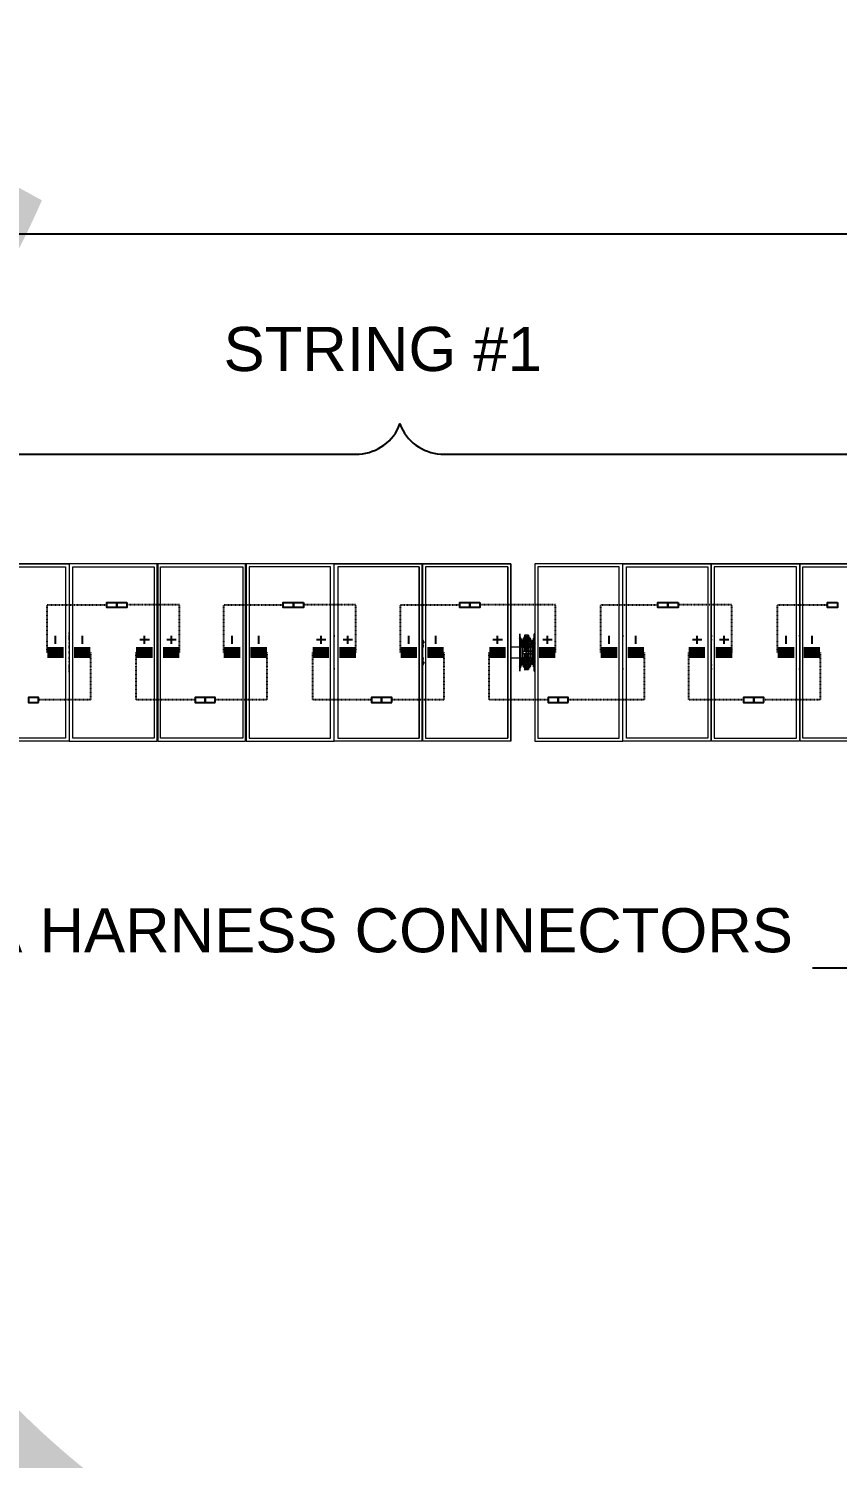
# Model space of a CAD drawing. Header units: feet. Extents: x -327 to 55127, y -2634 to 4121.
# Drawn here: x 5962 to 6328, y 2224 to 2872 of the extents above; entities that cross this region are included whole.
import ezdxf
from ezdxf import colors
from ezdxf.entities.mleader import LeaderData, LeaderLine
from ezdxf.enums import TextEntityAlignment as Align
from ezdxf.math import Vec2, Vec3

# ---------------------------------------------------------------- set-up
doc = ezdxf.new("R2018")
doc.units = ezdxf.units.FT
doc.header["$MEASUREMENT"] = 0
doc.linetypes.add('HIDDEN', pattern=[0.375, 0.25, -0.125])
for name, color, linetype in [('E-HARN-COMP', 8, 'Continuous'), ('E-TRNK-CABL-NEG', 6, 'HIDDEN'), ('E-TRUNK-CABLE-POS', 6, 'HIDDEN'), ('G-ANNO-TEXT', 1, 'Continuous'), ('Polarity-Text', 7, 'Continuous')]:
    doc.layers.add(name, color=color, linetype=linetype)
doc.styles.add('NEI-A', font='arial.ttf')
doc.styles.get("Standard").update_dxf_attribs({"font": 'arial.ttf'})

# ---------------------------------------------------------------- blocks, each defined once
blk = doc.blocks.new('DETAIL_TITLE')
at = {"style": 'NEI-A', "flags": 8}
blk.add_attdef('#', text='', height=0.2, dxfattribs=at).set_placement((0.5922, -0.5109), align=Align.MIDDLE_CENTER)
at = {"lineweight": 30, "flags": 104}
blk.add_attdef('DETAIL_TITLE', text='', height=0.2, dxfattribs=at).set_placement((0.9099, -0.5251), align=Align.BOTTOM_LEFT)
at = {"style": 'NEI-A'}
for tag, p in [('SCALE:', (0.9386, -0.7379)), ('1"_=_', (1.5474, -0.7379))]:
    blk.add_attdef(tag, text='', height=0.1, dxfattribs=at).set_placement(p, align=Align.BOTTOM_LEFT)
blk = doc.blocks.new('A$Ccdbb2b2c')
at = {"lineweight": 5}
for points in [[(2.2199, 0.4133), (4.0732, 0.4133)], [(4.1298, 0), (4.1298, 0.4133), (5.9848, 0.4133)], [(4.1365, 0.0067), (4.1365, 0.4067)], [(4.3365, 0), (4.3365, 0.4133)], [(4.3432, 0.0067), (4.3432, 0.4067)], [(3.4549, 0.2517), (3.4565, 0.2517)], [(3.4549, 0.25), (3.4565, 0.25)], [(3.4549, 0.235), (3.4565, 0.2467), (3.4565, 0.2433)], [(3.6615, 0.2517), (3.6632, 0.2517)], [(3.6615, 0.25), (3.6632, 0.25)], [(3.6615, 0.2467), (3.6615, 0.2433)], [(3.6632, 0.2467), (3.6615, 0.235)], [(3.8682, 0.2517), (3.8698, 0.2517)], [(3.8682, 0.25), (3.8698, 0.25)], [(3.8682, 0.235), (3.8682, 0.2467), (3.8682, 0.2433)], [(4.0748, 0.24), (4.0732, 0.24), (4.0748, 0.24), (4.0748, 0.2433), (4.0748, 0.25), (4.0732, 0.25)], [(4.0732, 0.2433), (4.0748, 0.2433), (4.0732, 0.2433)], [(4.0732, 0.2433), (4.0748, 0.2433), (4.0732, 0.2433)], [(4.0732, 0.19), (4.0732, 0.2233), (4.0732, 0.19), (4.0748, 0.19), (4.0748, 0.1917), (4.0748, 0.1883), (4.0782, 0.1883), (4.0782, 0.185), (4.0782, 0.1883), (4.0748, 0.1883), (4.0748, 0.19), (4.0748, 0.1917), (4.0748, 0.1933), (4.0748, 0.22), (4.0732, 0.22), (4.0748, 0.22), (4.0748, 0.2217), (4.0748, 0.2233), (4.0748, 0.2217), (4.0748, 0.2233), (4.0732, 0.2233), (4.0732, 0.225), (4.0732, 0.2233), (4.0748, 0.2233), (4.0765, 0.2233), (4.0782, 0.2233), (4.0782, 0.2217), (4.0782, 0.22), (4.0765, 0.22), (4.0748, 0.22), (4.0748, 0.2217), (4.0765, 0.2217), (4.0782, 0.2217), (4.0765, 0.2217), (4.0782, 0.2217), (4.0765, 0.2217), (4.0782, 0.2217), (4.0765, 0.2217), (4.0782, 0.2217), (4.0765, 0.2217), (4.0765, 0.2233), (4.0782, 0.2217), (4.0782, 0.22), (4.0765, 0.2183), (4.0765, 0.22), (4.0748, 0.22), (4.0748, 0.2217), (4.0748, 0.2233), (4.0748, 0.225), (4.0732, 0.225), (4.0732, 0.2267), (4.0732, 0.225), (4.0748, 0.225), (4.0748, 0.2283), (4.0782, 0.2283), (4.0782, 0.225), (4.0748, 0.225), (4.0748, 0.2283), (4.0782, 0.2283), (4.0798, 0.23), (4.0782, 0.2317), (4.0765, 0.235), (4.0765, 0.2383), (4.0748, 0.24), (4.0732, 0.2383), (4.0782, 0.2283), (4.0798, 0.2283), (4.0798, 0.225), (4.0782, 0.225), (4.0782, 0.2217)], [(4.0798, 0.2217), (4.0782, 0.2217), (4.0782, 0.2233), (4.0765, 0.2233), (4.0748, 0.2233), (4.0748, 0.225), (4.0782, 0.225), (4.0782, 0.2283), (4.0732, 0.2383), (4.0748, 0.2383), (4.0748, 0.24), (4.0798, 0.23), (4.0782, 0.2283), (4.0798, 0.23), (4.0748, 0.24), (4.0732, 0.24), (4.0748, 0.2383)], [(4.0765, 0.2367), (4.0765, 0.24), (4.0748, 0.24), (4.0748, 0.2383), (4.0732, 0.2383), (4.0782, 0.2283), (4.0748, 0.2283), (4.0748, 0.225), (4.0748, 0.2233), (4.0732, 0.2233), (4.0732, 0.19), (4.0748, 0.19), (4.0732, 0.19), (4.0732, 0.1867), (4.0732, 0.1883), (4.0748, 0.1883), (4.0748, 0.185), (4.0782, 0.185), (4.0798, 0.1833), (4.0798, 0.185), (4.0798, 0.1883), (4.0782, 0.1883), (4.0798, 0.1883), (4.0798, 0.225), (4.0798, 0.1883), (4.0782, 0.1883)], [(4.0748, 0.2433), (4.0748, 0.2433)], [(4.0748, 0.24), (4.0748, 0.24)], [(4.0748, 0.24), (4.0748, 0.24)], [(4.0765, 0.2383), (4.0765, 0.2367), (4.0765, 0.2383), (4.0782, 0.2383)], [(4.0782, 0.2317), (4.0832, 0.2283), (4.0765, 0.235), (4.0832, 0.2317)], [(4.0898, 0.245), (4.0915, 0.245), (4.0898, 0.245), (4.0915, 0.245), (4.0915, 0.2417), (4.0882, 0.2417), (4.0882, 0.2217), (4.0865, 0.2217), (4.0882, 0.2217), (4.0865, 0.2217), (4.0882, 0.2217), (4.0865, 0.2217), (4.0882, 0.2217), (4.0798, 0.2217), (4.0848, 0.2217), (4.0848, 0.1917), (4.0798, 0.1917), (4.0882, 0.1917), (4.0882, 0.1717), (4.0915, 0.1717), (4.0915, 0.1917), (4.0915, 0.2217), (4.0932, 0.2217), (4.0932, 0.2417), (4.0948, 0.2417), (4.0948, 0.2217)], [(4.0848, 0.2417), (4.0865, 0.2417), (4.0865, 0.2333), (4.0848, 0.2333), (4.0848, 0.24), (4.0832, 0.235), (4.0832, 0.225), (4.0848, 0.225), (4.0865, 0.2233), (4.0848, 0.225), (4.0865, 0.2233), (4.0865, 0.225)], [(4.0832, 0.235), (4.0832, 0.225)], [(4.0848, 0.235), (4.0848, 0.235)], [(4.0882, 0.2433), (4.0882, 0.235), (4.0882, 0.2433), (4.0882, 0.245), (4.0882, 0.2467), (4.0882, 0.245), (4.0898, 0.245), (4.0882, 0.2467), (4.0898, 0.2467), (4.0882, 0.2467), (4.0882, 0.245), (4.0882, 0.2417), (4.0865, 0.2417)], [(4.0948, 0.24), (4.0932, 0.24), (4.0915, 0.24), (4.0915, 0.2217), (4.0882, 0.2217), (4.0882, 0.1917), (4.0915, 0.1917), (4.0915, 0.2217), (4.0915, 0.2417), (4.0932, 0.2417), (4.0932, 0.245), (4.0948, 0.245), (4.0965, 0.245), (4.0965, 0.2467), (4.0965, 0.245), (4.0948, 0.245), (4.0932, 0.245), (4.0932, 0.2433), (4.0915, 0.2433), (4.0915, 0.24)], [(4.0882, 0.2467), (4.0882, 0.2467)], [(4.0882, 0.245), (4.0882, 0.245)], [(4.0882, 0.245), (4.0882, 0.2433), (4.0898, 0.2433), (4.0915, 0.2433), (4.0898, 0.2433), (4.0915, 0.2433)], [(4.0898, 0.235), (4.0882, 0.235), (4.0882, 0.2133), (4.0882, 0.2117), (4.0882, 0.2367), (4.0898, 0.2367)], [(4.0898, 0.2467), (4.0948, 0.2467), (4.0965, 0.2467)], [(4.0915, 0.245), (4.0898, 0.245), (4.0915, 0.245), (4.0915, 0.2433), (4.0932, 0.2433), (4.0948, 0.2433), (4.0948, 0.2417)], [(4.0982, 0.2467), (4.0965, 0.2467), (4.0948, 0.245), (4.0932, 0.245)], [(4.0948, 0.245), (4.0948, 0.2467)], [(4.0948, 0.2433), (4.0965, 0.2433)], [(4.0948, 0.2433), (4.0965, 0.2433)], [(4.0948, 0.2433), (4.0965, 0.2433)], [(4.0948, 0.2117), (4.0965, 0.2117), (4.0965, 0.2367), (4.0948, 0.2367)], [(4.0965, 0.2467), (4.0965, 0.2467)], [(4.0965, 0.2433), (4.0965, 0.245)], [(4.0965, 0.235), (4.0965, 0.2433)], [(4.0965, 0.2433), (4.0965, 0.235)], [(4.0998, 0.2267), (4.0998, 0.225), (4.1015, 0.225), (4.1015, 0.235), (4.0998, 0.24), (4.0998, 0.2333), (4.0965, 0.2333), (4.0965, 0.2417), (4.0998, 0.2417)], [(4.0965, 0.2417), (4.0982, 0.2417)], [(4.0965, 0.21), (4.0982, 0.21), (4.0965, 0.21), (4.0982, 0.21), (4.0965, 0.21), (4.0982, 0.21), (4.0965, 0.21), (4.0965, 0.2117), (4.0965, 0.2133), (4.0965, 0.235), (4.0982, 0.235)], [(4.0982, 0.24), (4.0982, 0.24)], [(4.0998, 0.235), (4.0998, 0.235)], [(4.1015, 0.235), (4.1015, 0.225), (4.1032, 0.225), (4.1032, 0.2217), (4.1048, 0.2233), (4.1048, 0.2217), (4.1032, 0.2217), (4.1032, 0.22), (4.1048, 0.22), (4.1065, 0.22), (4.1065, 0.2217), (4.1048, 0.2217), (4.1065, 0.2217), (4.1048, 0.2217), (4.1065, 0.2217), (4.1048, 0.2217), (4.1065, 0.2217), (4.1048, 0.2217), (4.1065, 0.2217), (4.1065, 0.2233), (4.1048, 0.2233), (4.1032, 0.2233), (4.1032, 0.2217), (4.1032, 0.22), (4.1032, 0.1933)], [(4.1082, 0.1733), (4.1098, 0.1733), (4.1082, 0.1733), (4.1082, 0.1717), (4.1065, 0.1717), (4.1082, 0.17), (4.1082, 0.1633), (4.1082, 0.25), (4.1082, 0.2433), (4.1065, 0.2417), (4.1082, 0.2417), (4.1082, 0.24), (4.1098, 0.24), (4.1082, 0.2383), (4.1065, 0.24), (4.1032, 0.23), (4.1032, 0.2283), (4.1048, 0.2283), (4.1032, 0.2283), (4.1032, 0.225), (4.1065, 0.225), (4.1082, 0.2283), (4.1082, 0.225), (4.1065, 0.225), (4.1065, 0.2233), (4.1082, 0.2233), (4.1082, 0.19), (4.1065, 0.19)], [(4.1082, 0.2317), (4.1082, 0.23), (4.1082, 0.2283), (4.1048, 0.2283), (4.1082, 0.2383)], [(4.1082, 0.24), (4.1082, 0.24)], [(4.3315, 0.23), (4.3365, 0.2383)], [(4.3348, 0.2517), (4.3365, 0.2517)], [(4.3348, 0.25), (4.3365, 0.25)], [(4.3348, 0.235), (4.3365, 0.2467), (4.3365, 0.2433)], [(4.5415, 0.2517), (4.5431, 0.2517)], [(4.5415, 0.25), (4.5431, 0.25)], [(4.5415, 0.235), (4.5415, 0.2467), (4.5415, 0.2433)], [(4.7465, 0.2517), (4.7481, 0.2517)], [(4.7465, 0.25), (4.7481, 0.25)], [(4.7465, 0.235), (4.7481, 0.2467), (4.7481, 0.2433)], [(4.9531, 0.2517), (4.9548, 0.2517)], [(4.9531, 0.25), (4.9548, 0.25)], [(4.9531, 0.235), (4.9548, 0.2467), (4.9548, 0.2433)], [(5.1598, 0.2517), (5.1615, 0.2517)], [(5.1598, 0.25), (5.1615, 0.25)], [(5.1598, 0.235), (5.1598, 0.2467), (5.1598, 0.2433)], [(3.4549, 0.2283), (3.4565, 0.2283)], [(3.4565, 0.2217), (3.4549, 0.2217)], [(3.4549, 0.22), (3.4565, 0.22)], [(3.4549, 0.2183), (3.4565, 0.2183)], [(3.4565, 0.2167), (3.4549, 0.2167)], [(3.4549, 0.2083), (3.4565, 0.2083)], [(3.4565, 0.205), (3.4549, 0.205)], [(3.6615, 0.2283), (3.6632, 0.2283)], [(3.6632, 0.2217), (3.6615, 0.2217)], [(3.6615, 0.22), (3.6632, 0.22)], [(3.6615, 0.2183), (3.6632, 0.2183)], [(3.6632, 0.2167), (3.6615, 0.2167)], [(3.6615, 0.2083), (3.6632, 0.2083)], [(3.6632, 0.205), (3.6615, 0.205)], [(3.8682, 0.2283), (3.8698, 0.2283)], [(3.8682, 0.2217), (3.8698, 0.2217)], [(3.8682, 0.22), (3.8698, 0.22)], [(3.8682, 0.2183), (3.8698, 0.2183)], [(3.8682, 0.2167), (3.8698, 0.2167)], [(3.8682, 0.2083), (3.8698, 0.2083)], [(3.8682, 0.205), (3.8698, 0.205)], [(4.0715, 0.2283), (4.0715, 0.2283)], [(4.0782, 0.2283), (4.0782, 0.225), (4.0732, 0.225), (4.0732, 0.2283), (4.0732, 0.23), (4.0732, 0.2317)], [(4.0732, 0.23), (4.0732, 0.23)], [(4.0748, 0.2283), (4.0732, 0.2283)], [(4.0782, 0.185), (4.0798, 0.185), (4.0798, 0.1883), (4.0782, 0.1883), (4.0798, 0.1883), (4.0798, 0.225), (4.0782, 0.225), (4.0782, 0.2217), (4.0765, 0.2217), (4.0782, 0.2217), (4.0765, 0.2217), (4.0782, 0.2217), (4.0782, 0.22), (4.0782, 0.1933), (4.0782, 0.1917), (4.0765, 0.19), (4.0765, 0.1917), (4.0748, 0.1917), (4.0748, 0.1933), (4.0765, 0.1933), (4.0765, 0.195), (4.0782, 0.1933), (4.0782, 0.22), (4.0765, 0.22), (4.0748, 0.22), (4.0732, 0.22), (4.0748, 0.22), (4.0748, 0.1933), (4.0732, 0.1933), (4.0748, 0.1933), (4.0748, 0.1917), (4.0748, 0.19), (4.0765, 0.19), (4.0782, 0.19), (4.0782, 0.1917), (4.0782, 0.1933), (4.0782, 0.1917), (4.0798, 0.1917)], [(4.0732, 0.2233), (4.0732, 0.225)], [(4.0732, 0.21), (4.0748, 0.21)], [(4.0732, 0.2083), (4.0748, 0.2083)], [(4.0732, 0.205), (4.0748, 0.205)], [(4.0732, 0.2033), (4.0748, 0.2033)], [(4.0782, 0.225), (4.0798, 0.225), (4.0782, 0.225), (4.0782, 0.2217), (4.0765, 0.2217), (4.0782, 0.2217), (4.0782, 0.22), (4.0782, 0.1933), (4.0765, 0.195), (4.0765, 0.1933), (4.0748, 0.1933), (4.0748, 0.1917), (4.0765, 0.1917), (4.0782, 0.1917), (4.0782, 0.1883), (4.0782, 0.1917), (4.0782, 0.1933), (4.0765, 0.1933)], [(4.0748, 0.2233), (4.0748, 0.2233)], [(4.0748, 0.2233), (4.0748, 0.2233)], [(4.0748, 0.22), (4.0765, 0.22), (4.0782, 0.22), (4.0782, 0.2217), (4.0782, 0.2233), (4.0765, 0.2233), (4.0748, 0.2233), (4.0748, 0.2217), (4.0748, 0.2233)], [(4.0748, 0.2233), (4.0748, 0.2233)], [(4.0748, 0.2217), (4.0748, 0.2217)], [(4.0765, 0.22), (4.0748, 0.22), (4.0748, 0.2217), (4.0765, 0.2217)], [(4.0748, 0.2217), (4.0765, 0.2217)], [(4.0748, 0.2217), (4.0748, 0.22)], [(4.0748, 0.2217), (4.0748, 0.2217)], [(4.0748, 0.2217), (4.0748, 0.2217)], [(4.0748, 0.22), (4.0748, 0.22)], [(4.0748, 0.22), (4.0748, 0.22)], [(4.0748, 0.22), (4.0748, 0.1933)], [(4.0748, 0.22), (4.0748, 0.22)], [(4.0765, 0.2233), (4.0765, 0.2233)], [(4.0765, 0.2233), (4.0765, 0.2233)], [(4.0782, 0.2217), (4.0765, 0.2233), (4.0765, 0.2217)], [(4.0765, 0.2233), (4.0765, 0.2233)], [(4.0765, 0.2233), (4.0765, 0.2233)], [(4.0765, 0.2217), (4.0782, 0.2217)], [(4.0765, 0.2217), (4.0782, 0.2217)], [(4.0765, 0.2217), (4.0782, 0.2217)], [(4.0765, 0.2217), (4.0782, 0.2217)], [(4.0765, 0.2217), (4.0782, 0.2217)], [(4.0765, 0.22), (4.0765, 0.22)], [(4.0765, 0.22), (4.0765, 0.2183), (4.0782, 0.22)], [(4.0765, 0.22), (4.0765, 0.22)], [(4.0765, 0.22), (4.0765, 0.22)], [(4.0782, 0.225), (4.0782, 0.225)], [(4.0782, 0.2233), (4.0782, 0.2233)], [(4.0782, 0.2233), (4.0782, 0.2233)], [(4.0782, 0.2233), (4.0782, 0.2233)], [(4.0782, 0.2217), (4.0782, 0.2217)], [(4.0782, 0.2217), (4.0782, 0.2217)], [(4.0782, 0.2217), (4.0782, 0.2217)], [(4.0782, 0.22), (4.0782, 0.22)], [(4.0782, 0.22), (4.0782, 0.22)], [(4.0782, 0.22), (4.0782, 0.22)], [(4.0798, 0.23), (4.0798, 0.2283)], [(4.0798, 0.225), (4.0798, 0.225)], [(4.0882, 0.22), (4.0798, 0.22)], [(4.0882, 0.2117), (4.0882, 0.21), (4.0898, 0.21), (4.0882, 0.21), (4.0898, 0.21), (4.0882, 0.21), (4.0882, 0.2133), (4.0882, 0.21), (4.0798, 0.21)], [(4.0798, 0.205), (4.0798, 0.2083)], [(4.0798, 0.2033), (4.0882, 0.2033), (4.0882, 0.2), (4.0882, 0.2033), (4.0898, 0.2033), (4.0882, 0.2033), (4.0898, 0.2033), (4.0882, 0.2033), (4.0898, 0.2033), (4.0882, 0.2033), (4.0882, 0.2017)], [(4.0848, 0.2317), (4.0848, 0.2333)], [(4.0865, 0.2183), (4.0848, 0.22)], [(4.0865, 0.23), (4.0865, 0.2333), (4.0882, 0.2333)], [(4.0882, 0.2283), (4.0865, 0.2283)], [(4.0865, 0.2233), (4.0882, 0.2233)], [(4.0882, 0.21), (4.0898, 0.21)], [(4.0882, 0.2033), (4.0898, 0.2033)], [(4.0898, 0.1783), (4.0882, 0.1783), (4.0882, 0.2), (4.0882, 0.2017), (4.0882, 0.1767), (4.0898, 0.1767)], [(4.1015, 0.21), (4.0948, 0.21)], [(4.0948, 0.2033), (4.1015, 0.2033)], [(4.0948, 0.1767), (4.0965, 0.1767), (4.0965, 0.2017), (4.0948, 0.2017)], [(4.0965, 0.2333), (4.0982, 0.2333), (4.0982, 0.23)], [(4.0982, 0.2283), (4.0965, 0.2283)], [(4.0965, 0.2233), (4.0982, 0.2233)], [(4.1015, 0.22), (4.0965, 0.22)], [(4.0982, 0.2033), (4.0965, 0.2033), (4.0982, 0.2033), (4.0965, 0.2033), (4.0982, 0.2033), (4.0965, 0.2033), (4.0965, 0.2), (4.0965, 0.2017), (4.0965, 0.2033), (4.0965, 0.2), (4.0965, 0.1783), (4.0982, 0.1783)], [(4.0982, 0.225), (4.0982, 0.2233), (4.0998, 0.225), (4.0982, 0.2233), (4.0998, 0.225)], [(4.0998, 0.22), (4.0982, 0.2183)], [(4.0998, 0.2333), (4.0998, 0.2317)], [(4.1032, 0.23), (4.1015, 0.2283), (4.1032, 0.2283)], [(4.1015, 0.2283), (4.1015, 0.225), (4.1032, 0.225), (4.1015, 0.225), (4.1015, 0.1883), (4.1015, 0.1783)], [(4.1015, 0.225), (4.1015, 0.225)], [(4.1032, 0.2083), (4.1015, 0.2083), (4.1015, 0.205)], [(4.1032, 0.225), (4.1032, 0.225)], [(4.1032, 0.22), (4.1048, 0.2183), (4.1048, 0.22), (4.1065, 0.22), (4.1065, 0.2217), (4.1048, 0.2217), (4.1065, 0.2217), (4.1065, 0.2233)], [(4.1032, 0.2233), (4.1032, 0.2233)], [(4.1032, 0.2217), (4.1032, 0.2217)], [(4.1032, 0.22), (4.1032, 0.22)], [(4.1048, 0.2233), (4.1048, 0.2233)], [(4.1048, 0.22), (4.1048, 0.22)], [(4.1065, 0.2233), (4.1065, 0.2233)], [(4.1065, 0.2217), (4.1065, 0.2217)], [(4.1065, 0.22), (4.1065, 0.22)], [(4.1065, 0.1933), (4.1065, 0.22)], [(4.1082, 0.225), (4.1082, 0.2233)], [(4.1298, 0.22), (4.1082, 0.22)], [(4.1082, 0.21), (4.1098, 0.21)], [(4.1082, 0.2083), (4.1098, 0.2083)], [(4.1082, 0.205), (4.1098, 0.205)], [(4.1082, 0.2033), (4.1098, 0.2033)], [(4.1098, 0.23), (4.1098, 0.23)], [(4.1098, 0.2283), (4.1098, 0.2283)], [(4.3332, 0.2283), (4.3365, 0.2333)], [(4.3382, 0.2233), (4.3365, 0.2233), (4.3365, 0.225), (4.3332, 0.225)], [(4.3332, 0.1917), (4.3348, 0.1917), (4.3348, 0.19), (4.3332, 0.1917), (4.3348, 0.1917), (4.3348, 0.19), (4.3332, 0.1917), (4.3348, 0.19), (4.3348, 0.1917), (4.3365, 0.1917), (4.3365, 0.1933), (4.3348, 0.1933), (4.3365, 0.1933), (4.3348, 0.1933), (4.3365, 0.1933), (4.3365, 0.22), (4.3365, 0.1933), (4.3365, 0.22), (4.3348, 0.22), (4.3365, 0.22), (4.3348, 0.22), (4.3332, 0.22), (4.3348, 0.22), (4.3348, 0.2183), (4.3332, 0.22), (4.3348, 0.22), (4.3365, 0.22), (4.3365, 0.2217), (4.3348, 0.2217), (4.3365, 0.2217), (4.3348, 0.2217), (4.3365, 0.2217), (4.3348, 0.2217), (4.3365, 0.2217), (4.3348, 0.2217), (4.3365, 0.2217), (4.3348, 0.2217), (4.3365, 0.2217), (4.3365, 0.22), (4.3348, 0.22), (4.3348, 0.2183), (4.3332, 0.22), (4.3348, 0.2183), (4.3348, 0.22), (4.3365, 0.22), (4.3365, 0.2217), (4.3348, 0.2217), (4.3348, 0.2233), (4.3332, 0.2217), (4.3348, 0.2233), (4.3348, 0.2217), (4.3332, 0.2217), (4.3348, 0.2233), (4.3348, 0.2217), (4.3332, 0.2217)], [(4.3348, 0.1917), (4.3365, 0.1917), (4.3348, 0.1917), (4.3365, 0.1917), (4.3348, 0.1917), (4.3365, 0.1917), (4.3348, 0.1917), (4.3365, 0.1917), (4.3348, 0.1917), (4.3365, 0.1917), (4.3348, 0.1917), (4.3348, 0.2217), (4.3365, 0.2217), (4.3348, 0.2217), (4.3365, 0.2217), (4.3348, 0.2217), (4.3365, 0.2217), (4.3348, 0.2217), (4.3365, 0.2217), (4.3348, 0.2217), (4.3365, 0.2217), (4.3348, 0.2217), (4.3365, 0.2217), (4.3348, 0.2217), (4.3365, 0.2217), (4.3348, 0.2217), (4.3365, 0.2217), (4.3348, 0.2217), (4.3365, 0.2217), (4.3348, 0.2217), (4.3365, 0.2217), (4.3365, 0.2233), (4.3348, 0.2233), (4.3332, 0.2233)], [(4.3332, 0.22), (4.3348, 0.22), (4.3365, 0.22)], [(4.3348, 0.2233), (4.3348, 0.2233)], [(4.3365, 0.2217), (4.3348, 0.2217)], [(4.3348, 0.22), (4.3348, 0.22)], [(4.3348, 0.2183), (4.3365, 0.2183)], [(4.3365, 0.2167), (4.3348, 0.2167)], [(4.3348, 0.2083), (4.3365, 0.2083)], [(4.3365, 0.205), (4.3348, 0.205)], [(4.3365, 0.2233), (4.3365, 0.2233)], [(4.3365, 0.22), (4.3365, 0.22)], [(4.5415, 0.2283), (4.5431, 0.2283)], [(4.5415, 0.2217), (4.5431, 0.2217)], [(4.5415, 0.22), (4.5431, 0.22)], [(4.5415, 0.2183), (4.5431, 0.2183)], [(4.5415, 0.2167), (4.5431, 0.2167)], [(4.5415, 0.2083), (4.5431, 0.2083)], [(4.5415, 0.205), (4.5431, 0.205)], [(4.7465, 0.2283), (4.7481, 0.2283)], [(4.7481, 0.2217), (4.7465, 0.2217)], [(4.7465, 0.22), (4.7481, 0.22)], [(4.7465, 0.2183), (4.7481, 0.2183)], [(4.7481, 0.2167), (4.7465, 0.2167)], [(4.7465, 0.2083), (4.7481, 0.2083)], [(4.7481, 0.205), (4.7465, 0.205)], [(4.9531, 0.2283), (4.9548, 0.2283)], [(4.9548, 0.2217), (4.9531, 0.2217)], [(4.9531, 0.22), (4.9548, 0.22)], [(4.9531, 0.2183), (4.9548, 0.2183)], [(4.9548, 0.2167), (4.9531, 0.2167)], [(4.9531, 0.2083), (4.9548, 0.2083)], [(4.9548, 0.205), (4.9531, 0.205)], [(5.1598, 0.2283), (5.1615, 0.2283)], [(5.1598, 0.2217), (5.1615, 0.2217)], [(5.1598, 0.22), (5.1615, 0.22)], [(5.1598, 0.2183), (5.1615, 0.2183)], [(5.1598, 0.2167), (5.1615, 0.2167)], [(5.1598, 0.2083), (5.1615, 0.2083)], [(5.1598, 0.205), (5.1615, 0.205)], [(3.4549, 0.195), (3.4565, 0.195)], [(3.4565, 0.1933), (3.4549, 0.1933)], [(3.4549, 0.1917), (3.4565, 0.1917)], [(3.4565, 0.185), (3.4549, 0.185)], [(3.4565, 0.17), (3.4565, 0.1667), (3.4549, 0.1783)], [(3.6615, 0.195), (3.6632, 0.195)], [(3.6632, 0.1933), (3.6615, 0.1933)], [(3.6615, 0.1917), (3.6632, 0.1917)], [(3.6632, 0.185), (3.6615, 0.185)], [(3.6615, 0.1783), (3.6632, 0.1667)], [(3.6615, 0.17), (3.6615, 0.1667)], [(3.8682, 0.195), (3.8698, 0.195)], [(3.8682, 0.1933), (3.8698, 0.1933)], [(3.8682, 0.1917), (3.8698, 0.1917)], [(3.8682, 0.185), (3.8698, 0.185)], [(3.8682, 0.17), (3.8682, 0.1667), (3.8682, 0.1783)], [(4.0715, 0.185), (4.0715, 0.185)], [(4.0732, 0.1933), (4.0748, 0.1933)], [(4.0732, 0.1933), (4.0748, 0.1933)], [(4.0782, 0.1917), (4.0782, 0.19), (4.0765, 0.19), (4.0748, 0.19), (4.0765, 0.19), (4.0782, 0.19), (4.0782, 0.1917), (4.0765, 0.1917), (4.0782, 0.1917), (4.0782, 0.19), (4.0782, 0.1883), (4.0798, 0.1883), (4.0798, 0.185), (4.0782, 0.185), (4.0765, 0.1817), (4.0732, 0.175), (4.0748, 0.175), (4.0748, 0.1733), (4.0798, 0.1833), (4.0782, 0.185), (4.0732, 0.175), (4.0748, 0.175), (4.0748, 0.1733), (4.0798, 0.1833), (4.0798, 0.185), (4.0782, 0.185), (4.0782, 0.1883), (4.0748, 0.1883), (4.0748, 0.185), (4.0732, 0.185), (4.0732, 0.1883), (4.0732, 0.19), (4.0732, 0.1883), (4.0748, 0.1883), (4.0748, 0.185), (4.0782, 0.185), (4.0732, 0.175), (4.0748, 0.175), (4.0748, 0.1733), (4.0798, 0.1833), (4.0782, 0.185), (4.0748, 0.185), (4.0732, 0.185), (4.0732, 0.1833)], [(4.0748, 0.19), (4.0748, 0.1883), (4.0732, 0.1883)], [(4.0748, 0.1833), (4.0732, 0.1833), (4.0732, 0.185), (4.0732, 0.1833), (4.0732, 0.1817)], [(4.0732, 0.1833), (4.0732, 0.1833)], [(4.0732, 0.1733), (4.0748, 0.1733), (4.0765, 0.1733), (4.0765, 0.1767), (4.0832, 0.1817)], [(4.0748, 0.175), (4.0732, 0.1733), (4.0748, 0.1733), (4.0748, 0.17), (4.0748, 0.1633), (4.0732, 0.1633)], [(4.0732, 0.17), (4.0748, 0.17), (4.0732, 0.17)], [(4.0732, 0.17), (4.0748, 0.17), (4.0732, 0.17)], [(4.0782, 0.1933), (4.0765, 0.1933), (4.0748, 0.1933), (4.0765, 0.1933), (4.0748, 0.1933), (4.0748, 0.1917), (4.0748, 0.19), (4.0748, 0.1917)], [(4.0748, 0.1933), (4.0748, 0.1933)], [(4.0748, 0.1933), (4.0748, 0.1933)], [(4.0748, 0.1933), (4.0748, 0.1933)], [(4.0748, 0.1917), (4.0748, 0.1917)], [(4.0748, 0.1917), (4.0748, 0.1917)], [(4.0748, 0.1917), (4.0748, 0.1917)], [(4.0748, 0.19), (4.0748, 0.19)], [(4.0748, 0.19), (4.0748, 0.19)], [(4.0748, 0.19), (4.0748, 0.19)], [(4.0748, 0.1733), (4.0748, 0.1733)], [(4.0748, 0.1733), (4.0748, 0.1733)], [(4.0748, 0.1733), (4.0748, 0.1733)], [(4.0748, 0.17), (4.0748, 0.17)], [(4.0748, 0.17), (4.0748, 0.17)], [(4.0765, 0.1933), (4.0765, 0.1933)], [(4.0765, 0.1933), (4.0765, 0.1933)], [(4.0765, 0.1933), (4.0765, 0.1933)], [(4.0765, 0.1933), (4.0765, 0.1933)], [(4.0765, 0.19), (4.0765, 0.19)], [(4.0765, 0.19), (4.0765, 0.19)], [(4.0765, 0.19), (4.0765, 0.19)], [(4.0782, 0.1817), (4.0832, 0.185), (4.0765, 0.1783)], [(4.0782, 0.175), (4.0765, 0.175), (4.0765, 0.1767), (4.0765, 0.175)], [(4.0782, 0.1933), (4.0782, 0.1933)], [(4.0782, 0.1933), (4.0782, 0.1933)], [(4.0782, 0.1933), (4.0782, 0.1933)], [(4.0782, 0.1917), (4.0782, 0.1917)], [(4.0782, 0.1917), (4.0782, 0.1917)], [(4.0782, 0.1917), (4.0782, 0.1917)], [(4.0782, 0.19), (4.0782, 0.19)], [(4.0782, 0.19), (4.0782, 0.19)], [(4.0782, 0.19), (4.0782, 0.19)], [(4.0782, 0.1883), (4.0782, 0.1883)], [(4.0782, 0.1883), (4.0782, 0.1883)], [(4.0798, 0.1933), (4.0882, 0.1933)], [(4.0798, 0.1883), (4.0798, 0.1883)], [(4.0798, 0.1883), (4.0798, 0.1883)], [(4.0832, 0.1783), (4.0848, 0.1733), (4.0848, 0.18)], [(4.0848, 0.1933), (4.0865, 0.195)], [(4.0865, 0.1883), (4.0865, 0.19), (4.0848, 0.1883), (4.0865, 0.19), (4.0848, 0.1883)], [(4.0848, 0.1817), (4.0848, 0.18), (4.0865, 0.18), (4.0865, 0.1833)], [(4.0882, 0.18), (4.0865, 0.18), (4.0865, 0.1717), (4.0848, 0.1717)], [(4.0848, 0.1783), (4.0848, 0.1783)], [(4.0865, 0.1917), (4.0882, 0.1917)], [(4.0865, 0.1917), (4.0882, 0.1917)], [(4.0865, 0.1917), (4.0882, 0.1917)], [(4.0865, 0.1917), (4.0882, 0.1917)], [(4.0882, 0.19), (4.0865, 0.19)], [(4.0865, 0.185), (4.0882, 0.185)], [(4.0882, 0.17), (4.0882, 0.1783), (4.0882, 0.17), (4.0882, 0.1683), (4.0882, 0.17), (4.0882, 0.1717), (4.0865, 0.1717)], [(4.0882, 0.1683), (4.0882, 0.17), (4.0898, 0.17), (4.0915, 0.17), (4.0898, 0.17), (4.0915, 0.17), (4.0932, 0.17), (4.0915, 0.17), (4.0932, 0.17), (4.0948, 0.17), (4.0932, 0.17)], [(4.0965, 0.1667), (4.0948, 0.1667), (4.0882, 0.1667), (4.0898, 0.1667), (4.0882, 0.1667), (4.0898, 0.1683), (4.0915, 0.1683), (4.0898, 0.1683), (4.0882, 0.1683), (4.0882, 0.1667), (4.0882, 0.1683), (4.0882, 0.1667)], [(4.0882, 0.1683), (4.0882, 0.1683)], [(4.0932, 0.1717), (4.0948, 0.1717), (4.0948, 0.1917)], [(4.0982, 0.1667), (4.0965, 0.1667), (4.0948, 0.1683), (4.0965, 0.1683), (4.0948, 0.1683), (4.0932, 0.1683), (4.0948, 0.1683), (4.0965, 0.1683), (4.0965, 0.1667), (4.0965, 0.1683), (4.0965, 0.17), (4.0982, 0.17)], [(4.0948, 0.17), (4.0965, 0.17), (4.0948, 0.17), (4.0965, 0.17), (4.0965, 0.1783), (4.0965, 0.17)], [(4.0948, 0.1667), (4.0948, 0.1683)], [(4.0965, 0.1933), (4.1015, 0.1933)], [(4.0982, 0.19), (4.0965, 0.19)], [(4.0965, 0.185), (4.0982, 0.185)], [(4.0982, 0.1833), (4.0982, 0.18), (4.0965, 0.18), (4.0965, 0.1717), (4.0998, 0.1717)], [(4.0998, 0.1817), (4.0998, 0.18), (4.0965, 0.18)], [(4.0965, 0.1717), (4.0982, 0.1717)], [(4.0982, 0.195), (4.0998, 0.1933)], [(4.0998, 0.1883), (4.0982, 0.19), (4.0998, 0.1883), (4.0982, 0.19), (4.0982, 0.1883)], [(4.0982, 0.1733), (4.0982, 0.1733)], [(4.0998, 0.18), (4.0998, 0.1733), (4.1015, 0.1783), (4.1015, 0.1883), (4.0998, 0.1883), (4.0998, 0.1867)], [(4.0998, 0.1783), (4.0998, 0.1783)], [(4.1098, 0.1733), (4.1082, 0.175), (4.1065, 0.1733), (4.1032, 0.1833), (4.1032, 0.185), (4.1048, 0.185), (4.1032, 0.185), (4.1015, 0.185), (4.1015, 0.1883), (4.1032, 0.1883), (4.1015, 0.1883), (4.1032, 0.1883), (4.1032, 0.1917), (4.1048, 0.1917), (4.1065, 0.1917), (4.1065, 0.19), (4.1065, 0.1883), (4.1032, 0.1883), (4.1032, 0.185)], [(4.1015, 0.1883), (4.1015, 0.1883)], [(4.1032, 0.1833), (4.1015, 0.185)], [(4.1032, 0.1933), (4.1032, 0.1917)], [(4.1032, 0.1933), (4.1032, 0.1933)], [(4.1048, 0.1933), (4.1032, 0.1933)], [(4.1032, 0.1917), (4.1032, 0.19)], [(4.1032, 0.1917), (4.1032, 0.1917)], [(4.1032, 0.19), (4.1048, 0.19)], [(4.1032, 0.19), (4.1032, 0.19)], [(4.1032, 0.1883), (4.1032, 0.1883)], [(4.1065, 0.1933), (4.1048, 0.1933)], [(4.1048, 0.1933), (4.1048, 0.1933)], [(4.1048, 0.1917), (4.1065, 0.1917)], [(4.1048, 0.1917), (4.1065, 0.1917)], [(4.1048, 0.1917), (4.1065, 0.1917)], [(4.1048, 0.1917), (4.1065, 0.1917)], [(4.1048, 0.1917), (4.1065, 0.1917)], [(4.1048, 0.1917), (4.1065, 0.1917)], [(4.1048, 0.19), (4.1065, 0.19)], [(4.1048, 0.19), (4.1048, 0.19)], [(4.1082, 0.175), (4.1048, 0.185), (4.1082, 0.185), (4.1082, 0.1833), (4.1082, 0.1817)], [(4.1065, 0.1933), (4.1065, 0.1933)], [(4.1065, 0.1917), (4.1065, 0.1933)], [(4.1065, 0.1917), (4.1065, 0.1917)], [(4.1065, 0.19), (4.1065, 0.1917)], [(4.1065, 0.19), (4.1065, 0.19)], [(4.1082, 0.1933), (4.1298, 0.1933)], [(4.1082, 0.19), (4.1082, 0.1883)], [(4.1082, 0.1733), (4.1082, 0.1733)], [(4.1082, 0.17), (4.1098, 0.17)], [(4.1098, 0.185), (4.1098, 0.185)], [(4.1098, 0.1833), (4.1098, 0.1833)], [(4.3365, 0.175), (4.3315, 0.1833)], [(4.3348, 0.1933), (4.3348, 0.195), (4.3332, 0.1933)], [(4.3348, 0.1933), (4.3348, 0.195), (4.3332, 0.1933)], [(4.3332, 0.1933), (4.3348, 0.1933)], [(4.3332, 0.1933), (4.3348, 0.1933)], [(4.3348, 0.1933), (4.3332, 0.1933)], [(4.3382, 0.19), (4.3365, 0.19), (4.3365, 0.1883), (4.3332, 0.1883), (4.3365, 0.1883), (4.3365, 0.19), (4.3348, 0.19), (4.3332, 0.19), (4.3348, 0.19), (4.3365, 0.19), (4.3365, 0.1917), (4.3365, 0.19), (4.3365, 0.1883), (4.3332, 0.1883)], [(4.3365, 0.18), (4.3332, 0.185), (4.3365, 0.185)], [(4.3348, 0.195), (4.3365, 0.195)], [(4.3348, 0.1933), (4.3365, 0.1933), (4.3365, 0.1917), (4.3348, 0.1917)], [(4.3348, 0.1933), (4.3365, 0.1933), (4.3365, 0.1917), (4.3348, 0.1917)], [(4.3348, 0.1933), (4.3348, 0.1933)], [(4.3365, 0.1933), (4.3348, 0.1933)], [(4.3348, 0.1917), (4.3365, 0.1917)], [(4.3348, 0.1917), (4.3365, 0.1917)], [(4.3348, 0.1917), (4.3365, 0.1917)], [(4.3348, 0.1917), (4.3365, 0.1917)], [(4.3348, 0.1917), (4.3365, 0.1917)], [(4.3348, 0.1917), (4.3365, 0.1917)], [(4.3348, 0.1917), (4.3365, 0.1917)], [(4.3348, 0.1917), (4.3365, 0.1917)], [(4.3348, 0.1917), (4.3365, 0.1917)], [(4.3348, 0.1917), (4.3365, 0.1917)], [(4.3348, 0.1917), (4.3365, 0.1917)], [(4.3348, 0.1917), (4.3365, 0.1917)], [(4.3348, 0.19), (4.3365, 0.19), (4.3365, 0.1917)], [(4.3348, 0.19), (4.3348, 0.19)], [(4.3365, 0.185), (4.3348, 0.185)], [(4.3365, 0.17), (4.3365, 0.1667), (4.3348, 0.1783)], [(4.3365, 0.1933), (4.3365, 0.1933)], [(4.3365, 0.19), (4.3365, 0.19)], [(4.5415, 0.195), (4.5431, 0.195)], [(4.5415, 0.1933), (4.5431, 0.1933)], [(4.5415, 0.1917), (4.5431, 0.1917)], [(4.5415, 0.185), (4.5431, 0.185)], [(4.5415, 0.17), (4.5415, 0.1667), (4.5415, 0.1783)], [(4.7465, 0.195), (4.7481, 0.195)], [(4.7481, 0.1933), (4.7465, 0.1933)], [(4.7465, 0.1917), (4.7481, 0.1917)], [(4.7481, 0.185), (4.7465, 0.185)], [(4.7481, 0.17), (4.7481, 0.1667), (4.7465, 0.1783)], [(4.9531, 0.195), (4.9548, 0.195)], [(4.9548, 0.1933), (4.9531, 0.1933)], [(4.9531, 0.1917), (4.9548, 0.1917)], [(4.9548, 0.185), (4.9531, 0.185)], [(4.9548, 0.17), (4.9548, 0.1667), (4.9531, 0.1783)], [(5.1598, 0.195), (5.1615, 0.195)], [(5.1598, 0.1933), (5.1615, 0.1933)], [(5.1598, 0.1917), (5.1615, 0.1917)], [(5.1598, 0.185), (5.1615, 0.185)], [(5.1598, 0.17), (5.1598, 0.1667), (5.1598, 0.1783)], [(3.4549, 0.1633), (3.4565, 0.1633)], [(3.4549, 0.1617), (3.4565, 0.1617)], [(3.4565, 0.1667), (3.4565, 0.1667)], [(3.6615, 0.1667), (3.6615, 0.1667)], [(3.6615, 0.1633), (3.6632, 0.1633)], [(3.6615, 0.1617), (3.6632, 0.1617)], [(3.8682, 0.1667), (3.8682, 0.1667)], [(3.8682, 0.1633), (3.8698, 0.1633)], [(3.8682, 0.1617), (3.8698, 0.1617)], [(4.0882, 0.1667), (4.0882, 0.1667)], [(4.0965, 0.1667), (4.0965, 0.1667)], [(4.3348, 0.1633), (4.3365, 0.1633)], [(4.3348, 0.1617), (4.3365, 0.1617)], [(4.3365, 0.1667), (4.3365, 0.1667)], [(4.5415, 0.1667), (4.5415, 0.1667)], [(4.5415, 0.1633), (4.5431, 0.1633)], [(4.5415, 0.1617), (4.5431, 0.1617)], [(4.7465, 0.1633), (4.7481, 0.1633)], [(4.7465, 0.1617), (4.7481, 0.1617)], [(4.7481, 0.1667), (4.7481, 0.1667)], [(4.9531, 0.1633), (4.9548, 0.1633)], [(4.9531, 0.1617), (4.9548, 0.1617)], [(4.9548, 0.1667), (4.9548, 0.1667)], [(5.1598, 0.1667), (5.1598, 0.1667)], [(5.1598, 0.1633), (5.1615, 0.1633)], [(5.1598, 0.1617), (5.1615, 0.1617)]]:
    blk.add_lwpolyline(points, dxfattribs=at)
for points in [[(3.2499, 0), (3.4549, 0), (3.4549, 0.4133), (3.2499, 0.4133)], [(3.2565, 0.0067), (3.4482, 0.0067), (3.4482, 0.4067), (3.2565, 0.4067)], [(3.4565, 0.4133), (3.4565, 0), (3.6615, 0), (3.6615, 0.4133)], [(3.6549, 0.4067), (3.6549, 0.0067), (3.4632, 0.0067), (3.4632, 0.4067)], [(3.8682, 0.4133), (3.6632, 0.4133), (3.6632, 0), (3.8682, 0)], [(3.6699, 0.0067), (3.8598, 0.0067), (3.8598, 0.4067), (3.6699, 0.4067)], [(3.8682, 0), (3.8682, 0.4133), (4.0732, 0.4133), (4.0732, 0)], [(3.8765, 0.0067), (3.8765, 0.4067), (4.0665, 0.4067), (4.0665, 0.0067)], [(4.1298, 0.4133), (4.1298, 0), (4.3348, 0), (4.3348, 0.4133)], [(4.1298, 0), (4.1298, 0.4133)], [(4.3282, 0.4067), (4.3282, 0.0067), (4.1365, 0.0067), (4.1365, 0.4067)], [(4.1365, 0.0067), (4.1365, 0.4067)], [(4.3365, 0.4133), (4.3365, 0), (4.5415, 0), (4.5415, 0.4133)], [(4.3365, 0), (4.3365, 0.4133)], [(4.5331, 0.4067), (4.5331, 0.0067), (4.3432, 0.0067), (4.3432, 0.4067)], [(4.3432, 0.0067), (4.3432, 0.4067)], [(4.7465, 0.4133), (4.7465, 0), (4.5415, 0), (4.5415, 0.4133)], [(4.5498, 0.4067), (4.7398, 0.4067), (4.7398, 0.0067), (4.5498, 0.0067)], [(4.7481, 0.4133), (4.9531, 0.4133), (4.9531, 0), (4.7481, 0)], [(4.7548, 0.4067), (4.7548, 0.0067), (4.9465, 0.0067), (4.9465, 0.4067)], [(4.9548, 0.4133), (5.1598, 0.4133), (5.1598, 0), (4.9548, 0)], [(4.9615, 0.4067), (4.9615, 0.0067), (5.1515, 0.0067), (5.1515, 0.4067)], [(5.1598, 0), (5.3648, 0), (5.3648, 0.4133), (5.1598, 0.4133)], [(5.1681, 0.0067), (5.3581, 0.0067), (5.3581, 0.4067), (5.1681, 0.4067)], [(4.0732, 0.24), (4.0748, 0.24), (4.0748, 0.2417), (4.0748, 0.2433), (4.0748, 0.25), (4.0732, 0.25), (4.0748, 0.25), (4.0748, 0.2433), (4.0748, 0.2417), (4.0748, 0.24)], [(4.0732, 0.2433), (4.0748, 0.2433)], [(4.0948, 0.2433), (4.0932, 0.2433), (4.0915, 0.2433), (4.0932, 0.2433)], [(4.0965, 0.2433), (4.0965, 0.245), (4.0965, 0.2433), (4.0982, 0.2433)], [(4.1098, 0.2433), (4.1082, 0.2433)], [(4.3365, 0.2283), (4.3332, 0.2283), (4.3365, 0.2333), (4.3332, 0.2283), (4.3365, 0.2283), (4.3332, 0.2283), (4.3315, 0.23), (4.3365, 0.2383), (4.3315, 0.23), (4.3332, 0.2283), (4.3348, 0.2283), (4.3332, 0.2283), (4.3348, 0.2283)], [(4.0748, 0.2283), (4.0732, 0.2283), (4.0732, 0.23), (4.0732, 0.2283)], [(4.0748, 0.21), (4.0732, 0.21)], [(4.0748, 0.2083), (4.0732, 0.2083)], [(4.0748, 0.205), (4.0732, 0.205)], [(4.0748, 0.2033), (4.0732, 0.2033)], [(4.0765, 0.2233), (4.0748, 0.2217), (4.0765, 0.22), (4.0782, 0.2217)], [(4.0765, 0.2233), (4.0748, 0.2217), (4.0765, 0.22), (4.0782, 0.2217)], [(4.0765, 0.2233), (4.0748, 0.2217), (4.0765, 0.22), (4.0782, 0.2217)], [(4.0748, 0.2217), (4.0782, 0.2217), (4.0782, 0.22), (4.0765, 0.22), (4.0765, 0.2183), (4.0782, 0.22), (4.0782, 0.2217), (4.0765, 0.2217), (4.0748, 0.2217), (4.0765, 0.22), (4.0748, 0.22)], [(4.0782, 0.2217), (4.0765, 0.2217)], [(4.0782, 0.2283), (4.0798, 0.2283), (4.0798, 0.225), (4.0782, 0.225), (4.0798, 0.225), (4.0798, 0.23), (4.0798, 0.2283)], [(4.0832, 0.2267), (4.0832, 0.225), (4.0798, 0.2267), (4.0798, 0.2283)], [(4.0798, 0.22), (4.0882, 0.22)], [(4.0798, 0.21), (4.0882, 0.21)], [(4.0798, 0.2083), (4.0798, 0.205)], [(4.0882, 0.2033), (4.0798, 0.2033)], [(4.0848, 0.23), (4.0848, 0.2233), (4.0865, 0.2233), (4.0865, 0.2283), (4.0848, 0.2283)], [(4.0898, 0.21), (4.0882, 0.21)], [(4.0932, 0.1917), (4.0932, 0.2217), (4.0948, 0.2217), (4.0948, 0.1917)], [(4.0965, 0.2217), (4.0982, 0.2217), (4.0998, 0.2217), (4.1015, 0.2217)], [(4.0965, 0.2133), (4.0965, 0.21)], [(4.0982, 0.2033), (4.0965, 0.2033)], [(4.0998, 0.225), (4.0982, 0.2233), (4.0982, 0.2283), (4.0998, 0.23)], [(4.0998, 0.2217), (4.0982, 0.2217)], [(4.1048, 0.2233), (4.1032, 0.2217), (4.1048, 0.22), (4.1065, 0.2217)], [(4.3365, 0.2233), (4.3365, 0.225), (4.3332, 0.225), (4.3365, 0.225), (4.3365, 0.2233), (4.3382, 0.2233)], [(4.3365, 0.22), (4.3365, 0.2217), (4.3348, 0.2233), (4.3332, 0.2217)], [(4.3365, 0.22), (4.3365, 0.2217), (4.3348, 0.2233), (4.3332, 0.2217)], [(4.3365, 0.2217), (4.3365, 0.2233), (4.3332, 0.2217), (4.3348, 0.22)], [(4.3365, 0.2217), (4.3365, 0.2233), (4.3348, 0.2233), (4.3365, 0.2233)], [(4.0732, 0.1733), (4.0748, 0.1733), (4.0748, 0.1717), (4.0748, 0.17), (4.0748, 0.1633), (4.0732, 0.1633), (4.0748, 0.1633), (4.0748, 0.17), (4.0732, 0.17), (4.0748, 0.17), (4.0748, 0.1717), (4.0748, 0.1733)], [(4.0765, 0.1933), (4.0748, 0.1917), (4.0765, 0.19), (4.0782, 0.1917)], [(4.0765, 0.1933), (4.0748, 0.1933), (4.0748, 0.1917), (4.0765, 0.1917), (4.0782, 0.1917), (4.0765, 0.1917), (4.0782, 0.1917), (4.0765, 0.1917), (4.0782, 0.1917), (4.0765, 0.1917), (4.0782, 0.1917), (4.0765, 0.1917), (4.0782, 0.1917), (4.0765, 0.1917), (4.0782, 0.1917), (4.0765, 0.1917), (4.0782, 0.1917), (4.0765, 0.1917), (4.0782, 0.1917), (4.0765, 0.1917), (4.0782, 0.1917), (4.0765, 0.1917), (4.0782, 0.1917), (4.0765, 0.1917), (4.0765, 0.19), (4.0782, 0.1917), (4.0782, 0.1933)], [(4.0765, 0.1933), (4.0748, 0.1917), (4.0765, 0.19), (4.0782, 0.1917)], [(4.0765, 0.1933), (4.0748, 0.1917), (4.0765, 0.19), (4.0782, 0.1917)], [(4.0782, 0.1917), (4.0782, 0.1933), (4.0765, 0.1933), (4.0782, 0.1933), (4.0782, 0.1917), (4.0765, 0.1917)], [(4.0882, 0.1933), (4.0798, 0.1933)], [(4.0798, 0.1833), (4.0832, 0.1867), (4.0832, 0.1883), (4.0832, 0.1783), (4.0832, 0.1883), (4.0798, 0.1867), (4.0798, 0.185)], [(4.0848, 0.1883), (4.0848, 0.19), (4.0865, 0.19), (4.0865, 0.185), (4.0848, 0.185), (4.0848, 0.1833)], [(4.0882, 0.1917), (4.0865, 0.1917)], [(4.0948, 0.1717), (4.0948, 0.17), (4.0932, 0.17), (4.0915, 0.17), (4.0915, 0.1717), (4.0915, 0.1683), (4.0898, 0.1683), (4.0915, 0.1683), (4.0932, 0.1683), (4.0948, 0.1683), (4.0932, 0.1683), (4.0932, 0.1717), (4.0915, 0.1717), (4.0915, 0.1917), (4.0932, 0.1917), (4.0932, 0.1717)], [(4.0982, 0.1917), (4.0998, 0.1917), (4.1015, 0.1917), (4.0965, 0.1917)], [(4.0998, 0.1833), (4.0998, 0.1883), (4.0982, 0.19), (4.0965, 0.185), (4.0982, 0.185)], [(4.0965, 0.1683), (4.0965, 0.17)], [(4.0998, 0.1917), (4.0982, 0.1917)], [(4.1032, 0.1917), (4.1032, 0.1933), (4.1048, 0.195), (4.1048, 0.1933), (4.1065, 0.1933), (4.1065, 0.1917), (4.1048, 0.1917), (4.1048, 0.19)], [(4.1048, 0.1933), (4.1032, 0.1917), (4.1048, 0.19), (4.1065, 0.1917)], [(4.1065, 0.1917), (4.1048, 0.1917)], [(4.1082, 0.185), (4.1065, 0.1883), (4.1082, 0.1883)], [(4.3332, 0.185), (4.3315, 0.1833), (4.3365, 0.175), (4.3315, 0.1833)], [(4.3348, 0.1933), (4.3332, 0.1933), (4.3348, 0.195)], [(4.3365, 0.19), (4.3365, 0.1917), (4.3348, 0.1933), (4.3332, 0.1917)], [(4.3365, 0.19), (4.3365, 0.1917), (4.3348, 0.1933), (4.3332, 0.1917)], [(4.3365, 0.1917), (4.3365, 0.1933), (4.3332, 0.1917), (4.3348, 0.19)], [(4.3365, 0.18), (4.3332, 0.185), (4.3365, 0.185), (4.3332, 0.185)], [(4.3348, 0.185), (4.3332, 0.185)], [(4.3365, 0.1917), (4.3348, 0.1917)], [(4.3365, 0.1917), (4.3348, 0.1917)], [(4.3365, 0.1917), (4.3348, 0.1917), (4.3365, 0.1917), (4.3382, 0.1917)]]:
    blk.add_lwpolyline(points, close=True, dxfattribs=at)

msp = doc.modelspace()

# ---------------------------------------------------------------- linework, layer by layer
at = {"layer": 'E-HARN-COMP'}
for points in [[(6001.69, 2612.43), (6001.69, 2610.1), (5997.13, 2610.1), (5997.13, 2612.43)], [(6006.26, 2612.43), (6006.26, 2610.1), (6001.69, 2610.1), (6001.69, 2612.43)], [(6081.69, 2612.43), (6081.69, 2610.1), (6077.13, 2610.1), (6077.13, 2612.43)], [(6086.26, 2612.43), (6086.26, 2610.1), (6081.69, 2610.1), (6081.69, 2612.43)], [(6161.69, 2612.43), (6161.69, 2610.1), (6157.13, 2610.1), (6157.13, 2612.43)], [(6166.26, 2612.43), (6166.26, 2610.1), (6161.69, 2610.1), (6161.69, 2612.43)], [(6251.48, 2612.43), (6251.48, 2610.1), (6246.92, 2610.1), (6246.92, 2612.43)], [(6256.05, 2612.43), (6256.05, 2610.1), (6251.48, 2610.1), (6251.48, 2612.43)], [(6328.28, 2612.43), (6328.28, 2610.1), (6323.72, 2610.1), (6323.72, 2612.43)], [(5966.26, 2567.03), (5966.26, 2569.36), (5961.7, 2569.36), (5961.7, 2567.03)], [(6041.7, 2567.03), (6041.7, 2569.36), (6037.13, 2569.36), (6037.13, 2567.03)], [(6046.26, 2567.03), (6046.26, 2569.36), (6041.7, 2569.36), (6041.7, 2567.03)], [(6121.7, 2567.03), (6121.7, 2569.36), (6117.13, 2569.36), (6117.13, 2567.03)], [(6126.26, 2567.03), (6126.26, 2569.36), (6121.7, 2569.36), (6121.7, 2567.03)], [(6201.7, 2567.03), (6201.7, 2569.36), (6197.13, 2569.36), (6197.13, 2567.03)], [(6206.26, 2567.03), (6206.26, 2569.36), (6201.7, 2569.36), (6201.7, 2567.03)], [(6290.35, 2567.03), (6290.35, 2569.36), (6285.79, 2569.36), (6285.79, 2567.03)], [(6294.91, 2567.03), (6294.91, 2569.36), (6290.35, 2569.36), (6290.35, 2567.03)]]:
    msp.add_lwpolyline(points, close=True, dxfattribs=at)
at = {"layer": 'E-HARN-COMP', "const_width": 5}
for points in [[(5970.13, 2589.73), (5977.59, 2589.73)], [(5989.72, 2589.73), (5982.27, 2589.73)], [(6010.45, 2589.73), (6017.91, 2589.73)], [(6030.05, 2589.73), (6022.59, 2589.73)], [(6050.13, 2589.73), (6057.59, 2589.73)], [(6069.72, 2589.73), (6062.27, 2589.73)], [(6090.45, 2589.73), (6097.91, 2589.73)], [(6110.05, 2589.73), (6102.59, 2589.73)], [(6130.3, 2589.73), (6137.75, 2589.73)], [(6149.89, 2589.73), (6142.43, 2589.73)], [(6170.45, 2589.73), (6177.91, 2589.73)], [(6200.48, 2589.73), (6193.03, 2589.73)], [(6221.05, 2589.73), (6228.5, 2589.73)], [(6240.64, 2589.73), (6233.18, 2589.73)], [(6260.88, 2589.73), (6268.34, 2589.73)], [(6280.63, 2589.73), (6273.18, 2589.73)], [(6301.25, 2589.73), (6308.71, 2589.73)], [(6320.43, 2589.73), (6312.98, 2589.73)]]:
    msp.add_lwpolyline(points, dxfattribs=at)
at = {"layer": 'E-TRNK-CABL-NEG', "ltscale": 0.1}
for points in [[(5970.13, 2589.73), (5970.13, 2611.26), (5997.13, 2611.26)], [(6050.13, 2589.73), (6050.13, 2611.26), (6077.13, 2611.26)], [(6130.3, 2589.73), (6130.3, 2611.26), (6157.13, 2611.26)], [(6221.05, 2589.73), (6221.05, 2611.26), (6246.92, 2611.26)], [(6301.1, 2589.73), (6301.1, 2611.26), (6323.72, 2611.26)], [(5989.72, 2589.73), (5989.72, 2568.19), (5966.26, 2568.19)], [(6069.72, 2589.73), (6069.72, 2568.19), (6046.26, 2568.19)], [(6149.89, 2589.73), (6149.89, 2568.19), (6126.26, 2568.19)], [(6240.64, 2589.73), (6240.64, 2568.19), (6206.26, 2568.19)], [(6320.43, 2589.73), (6320.43, 2568.19), (6294.91, 2568.19)]]:
    msp.add_lwpolyline(points, dxfattribs=at)
at = {"layer": 'E-TRUNK-CABLE-POS', "ltscale": 0.1}
for points in [[(6030.05, 2589.73), (6030.05, 2611.26), (6006.11, 2611.26)], [(6110.05, 2589.73), (6110.05, 2611.26), (6086.11, 2611.26)], [(6200.48, 2589.73), (6200.48, 2611.26), (6166.11, 2611.26)], [(6280.48, 2589.73), (6280.48, 2611.26), (6255.9, 2611.26)], [(6037.28, 2568.19), (6010.45, 2568.19), (6010.45, 2589.73)], [(6117.28, 2568.19), (6090.45, 2568.19), (6090.45, 2589.73)], [(6197.28, 2568.19), (6170.45, 2568.19), (6170.45, 2589.73)], [(6285.79, 2568.19), (6260.88, 2568.19), (6260.88, 2589.73)]]:
    msp.add_lwpolyline(points, dxfattribs=at)
at = {"layer": 'G-ANNO-TEXT', "flags": 128}
for points in [[(4411.66, 2765.88, -0.298343), (4430.17, 2779.53), (5529.21, 2779.53, 0.298343), (5547.72, 2793.17, 0.298343), (5566.23, 2779.53), (6963.78, 2779.53, -0.298343), (6982.28, 2765.88)], [(5687.65, 2666.02, -0.298343), (5706.15, 2679.66), (6111.49, 2679.66, 0.298343), (6129.99, 2693.31, 0.298343), (6148.5, 2679.66), (6775.43, 2679.66, -0.298343), (6793.93, 2666.02)]]:
    msp.add_lwpolyline(points, format="xyb", dxfattribs=at)
at = {"layer": 'Polarity-Text'}
for p, q in [((5973.78, 2597.19), (5973.78, 2593.57)), ((5985.92, 2597.19), (5985.92, 2593.57)), ((6016.42, 2595.38), (6012.14, 2595.38)), ((6014.14, 2597.19), (6014.14, 2593.57)), ((6028.56, 2595.38), (6024.29, 2595.38)), ((6026.28, 2597.19), (6026.28, 2593.57)), ((6053.78, 2597.19), (6053.78, 2593.57)), ((6065.92, 2597.19), (6065.92, 2593.57)), ((6096.42, 2595.38), (6092.14, 2595.38)), ((6094.14, 2597.19), (6094.14, 2593.57)), ((6108.56, 2595.38), (6104.29, 2595.38)), ((6106.28, 2597.19), (6106.28, 2593.57)), ((6133.95, 2597.19), (6133.95, 2593.57)), ((6146.08, 2597.19), (6146.08, 2593.57)), ((6176.42, 2595.38), (6172.14, 2595.38)), ((6174.14, 2597.19), (6174.14, 2593.57)), ((6198.99, 2595.38), (6194.72, 2595.38)), ((6196.72, 2597.19), (6196.72, 2593.57)), ((6224.7, 2597.19), (6224.7, 2593.57)), ((6236.83, 2597.19), (6236.83, 2593.57)), ((6266.85, 2595.38), (6262.57, 2595.38)), ((6264.57, 2597.19), (6264.57, 2593.57)), ((6279.14, 2595.38), (6274.87, 2595.38)), ((6276.87, 2597.19), (6276.87, 2593.57)), ((6304.9, 2597.19), (6304.9, 2593.57)), ((6316.63, 2597.19), (6316.63, 2593.57))]:
    msp.add_line(p, q, dxfattribs=at)

# ---------------------------------------------------------------- block references
at = {"xscale": -194.318304, "yscale": 194.318304, "zscale": 194.318304}
msp.add_blockref('A$Ccdbb2b2c', (6982.71, 2549.57), dxfattribs=at)
at = {"layer": 'G-ANNO-TEXT'}
ref = msp.add_blockref('DETAIL_TITLE', (57.64, 2212.85), dxfattribs=dict(at, xscale=128.9267043143703, yscale=128.9267043143703, zscale=128.9267043143703))
lines = msp.add_mtext('{\\LDC BLOCK TYPE-2 (2) STRINGS (52) MODULES [580W-SOUTH MOTOR GAP] }', dxfattribs={"layer": '0', "insert": (174.95, 2183.83), "char_height": 1139.5591, "attachment_point": 1})
ref.add_attrib('DETAIL_TITLE', '', (174.95, 2183.83)).embed_mtext(lines)

# ---------------------------------------------------------------- texts
at = {"layer": 'G-ANNO-TEXT', "insert": (6194.43, 2737.27), "char_height": 20, "width": 139.4633, "attachment_point": 3, "style": 'NEI-A', "bg_fill": 3, "box_fill_scale": 1.5, "bg_fill_color": 256, "bg_fill_transparency": 0}
msp.add_mtext('STRING #1', dxfattribs=at)

# ---------------------------------------------------------------- next in the draw order: block references
at = {"layer": 'G-ANNO-TEXT'}
ref = msp.add_blockref('DETAIL_TITLE', (64.44, 3394.18), dxfattribs=dict(at, xscale=128.9267043143703, yscale=128.9267043143703, zscale=128.9267043143703))
lines = msp.add_mtext('{\\LDC BLOCK TYPE-1 (3) STRINGS (78) MODULES [580W] }', dxfattribs={"layer": '0', "insert": (181.75, 3365.15), "char_height": 1362.0506, "attachment_point": 1})
ref.add_attrib('DETAIL_TITLE', '', (181.75, 3365.15)).embed_mtext(lines)
ref = msp.add_blockref('DETAIL_TITLE', (4396.28, 3403.79), dxfattribs=dict(at, xscale=128.9267043143703, yscale=128.9267043143703, zscale=128.9267043143703))
lines = msp.add_mtext('{\\LDC BLOCK TYPE-4 (3) STRINGS (81) MODULES [400W] }', dxfattribs={"layer": '0', "insert": (4513.59, 3374.77), "char_height": 773.2846, "attachment_point": 1})
ref.add_attrib('DETAIL_TITLE', '', (4513.59, 3374.77)).embed_mtext(lines)

# ---------------------------------------------------------------- next in the draw order: leaders
ml = msp.add_multileader_mtext('Standard', dxfattribs=at)
ml.set_content('(TYP.) BLA HARNESS CONNECTORS', color=256, style='NEI-A')
ml.set_leader_properties()
ml.build(insert=Vec2(0, 0))
ml.multileader.update_dxf_attribs({"dogleg_length": 0.36, "arrow_head_size": 22.51})
ctx = ml.context
ctx.base_point, ctx.char_height, ctx.arrow_head_size, ctx.landing_gap_size, ctx.plane_origin = Vec3(5794.56, 2460.88), 20, 22.51, 23.05, Vec3(12173.06, -3391.33)
notes = []
notes.append((ctx, [(0, (1, 1, 0), (5748.46, 2460.88), (1, 0), 46.1, [(0, [(5698.05, 2530.15), (5737.28, 2518.11)], 0, [])])]))
ctx.mtext.insert, ctx.mtext.width, ctx.mtext.flow_direction = Vec3(5817.61, 2473.82), 489.3132, 5
ctx.mtext.has_bg_fill, ctx.mtext.bg_color, ctx.mtext.bg_scale_factor, ctx.mtext.bg_transparency, ctx.mtext.use_window_bg_color = 1, -1073741824, 1.5, 0, 1
for ctx, leaders in notes:
    for number, flags, end, landing, length, lines in leaders:
        leader = LeaderData()
        leader.index, (leader.has_last_leader_line, leader.has_dogleg_vector, leader.attachment_direction) = number, flags
        leader.last_leader_point, leader.dogleg_vector, leader.dogleg_length = Vec3(end), Vec3(landing), length
        for number, points, colour, breaks in lines:
            line = LeaderLine()
            line.index, line.vertices, line.color, line.breaks = number, Vec3.list(points), colors.encode_raw_color(colour), breaks
            leader.lines.append(line)
        ctx.leaders.append(leader)

doc.saveas('drawing.dxf')
